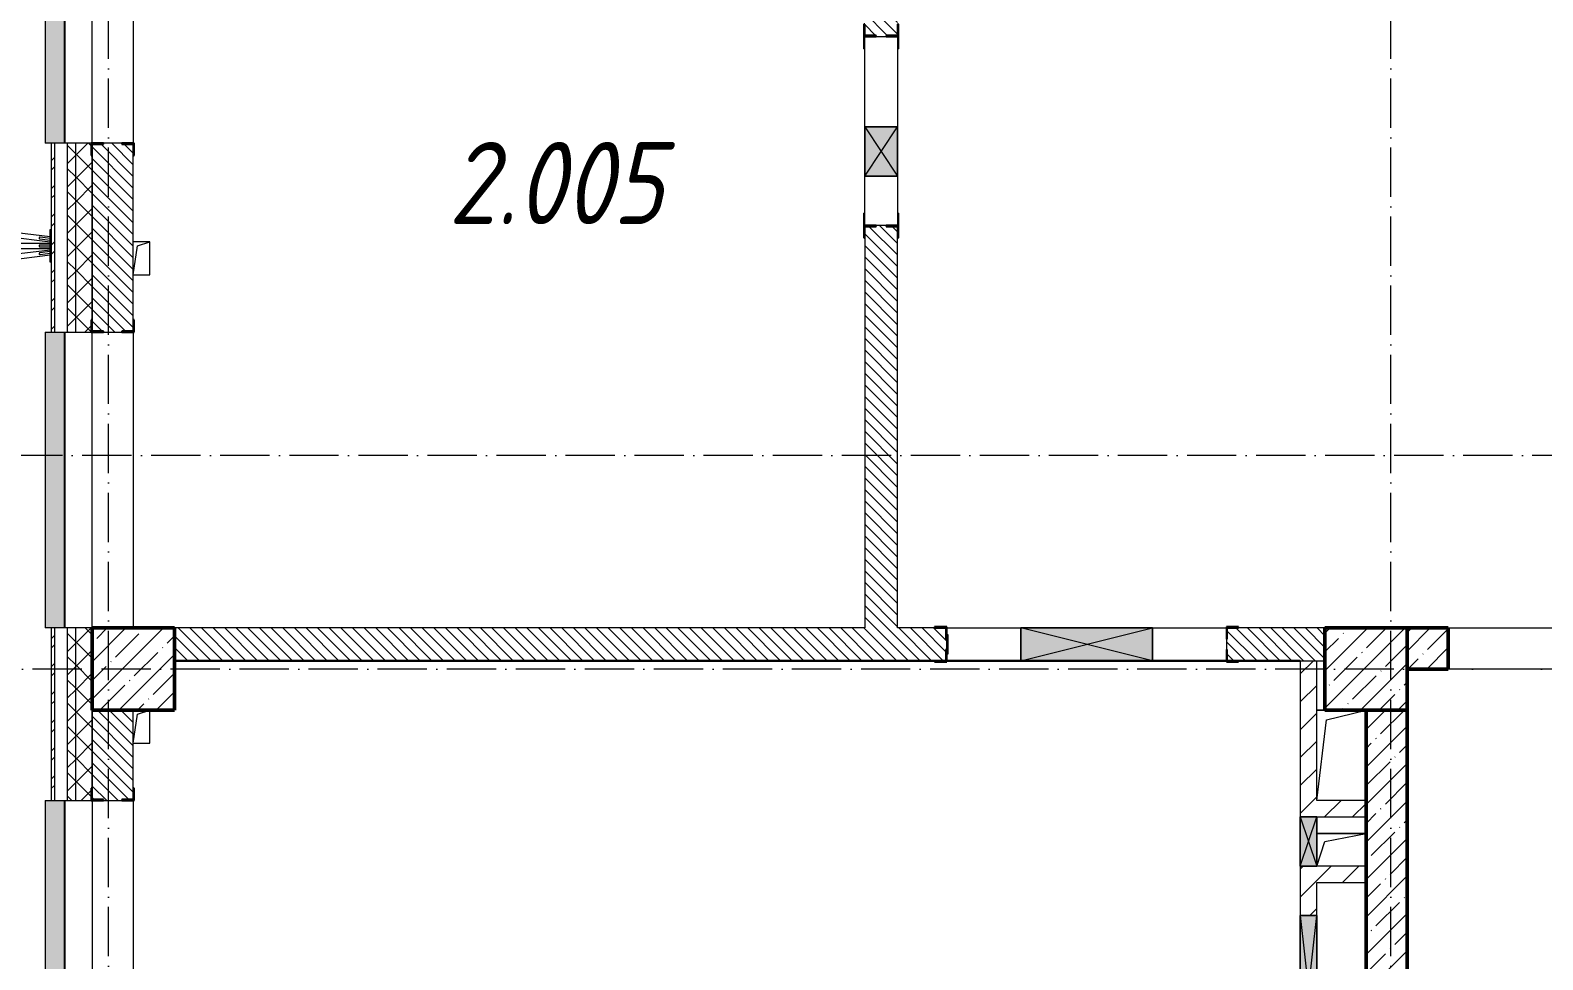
# Model space of a CAD drawing. Header units: millimetres. Extents: x -213536 to 1564669, y -45299 to 942238.
# Drawn here: x -18419 to -9217, y 519028 to 524684 of the extents above; entities that cross this region are included whole.
import ezdxf

# ---------------------------------------------------------------- set-up
doc = ezdxf.new("R2010")
doc.units = ezdxf.units.MM
doc.linetypes.add('50_200_ШТРИХ_1Т_ш5_п1_п1_', pattern=[700, 500, -100, 0, -100])
for name, color, linetype, lineweight in [('2.4) ПГП вычит ЖБбалки 0.4 м -', 24, 'Continuous', 30), ('3.1) ЖБ окна 1.2 м', 102, 'Continuous', 30), ('A-DETL-GENF-OTLN', 7, 'Continuous', 9), ('A-FLOR-____-OTLN', 7, 'Continuous', 9), ('A-GENM-____-MCUT', 7, 'Continuous', 25), ('A-GENM-____-OTLN', 7, 'Continuous', 9), ('A-GENM-____-OTLN-1', 7, 'Continuous', 25), ('A-GLAZ-____-OTLN', 7, 'Continuous', 9), ('A-WALL-____-MCUT', 7, 'Continuous', 13), ('A-WALL-____-MCUT-1', 7, 'Continuous', 9), ('A-WALL-____-MCUT-2', 7, 'Continuous', 50), ('A-WALL-____-OTLN', 7, 'Continuous', 9), ('A-WALL-____-PATT-1', 7, 'Continuous', 9), ('A-WALL-FNSH-MCUT-1', 7, 'Continuous', 9), ('I-WALL-____-OTLN', 7, 'Continuous', 9), ('S-COLS-____-MCUT', 7, 'Continuous', 50), ('S-COLS-____-OTLN', 7, 'Continuous', 9), ('S-GRID-____-OTLN-1', 7, '50_200_ШТРИХ_1Т_ш5_п1_п1_', 9), ('Марки помещений', 7, 'Continuous', 9)]:
    doc.layers.add(name, color=color, linetype=linetype, lineweight=lineweight)
doc.layers.add('A-GLAZ-____-OTLN-1', color=7, linetype='Continuous', lineweight=9, true_color=0xc0c0c0)
doc.styles.add('ISOCPEUR_I_2', font='isocpeui.ttf', dxfattribs={"width": 0.85, "height": 2.3})
pattern_1 = [(135, (-15591.663, 459015.94), (-35.35534, -35.35534), [])]
pattern_2 = [(45, (-15591.66, 459015.94), (-114.04925, 114.04925), []), (45, (-15477.61, 459015.94), (-114.04925, 114.04925), [201.612, -40.322, 3.353, -36.97])]
pattern_3 = [(45, (-15591.66, 459015.94), (-84.85281, 84.85281), [])]
pattern_4 = [(45, (-15591.66, 459015.94), (-70.71068, 70.71068), []), (135, (-15591.66, 459015.94), (-70.71068, -70.71068), [])]

# ---------------------------------------------------------------- blocks, each defined once
blk = doc.blocks.new('BSC_Колонна _Прямоугольная - 500х500-V24-АР1_План отверстий 2 этажа в осях 1-64_Ю-ЯЯ')
at = {"layer": 'S-COLS-____-OTLN'}
h = blk.add_hatch(dxfattribs=at)
h.set_pattern_fill('FP_33', color=256, style=0, pattern_type=2)
h.set_pattern_definition([(45, (2200, -61781.04), (-114.04925, 114.04925), []), (45, (2314.05, -61781.04), (-114.04925, 114.04925), [201.613, -40.323, 3.353, -36.97])])
h.paths.add_polyline_path([(-250, -250), (250, -250), (250, 250), (-250, 250)], flags=0)
at = {"layer": 'S-COLS-____-MCUT'}
for p, q in [((250, 250), (-250, 250)), ((-250, 250), (-250, -250)), ((250, -250), (250, 250)), ((-250, -250), (250, -250))]:
    blk.add_line(p, q, dxfattribs=at)
blk = doc.blocks.new('BSC_Колонна _Прямоугольная - 500х500-V28-АР1_План отверстий 2 этажа в осях 1-64_Ю-ЯЯ')
at = {"layer": 'S-COLS-____-OTLN'}
h = blk.add_hatch(dxfattribs=at)
h.set_pattern_fill('FP_37', color=256, style=0, pattern_type=2)
h.set_pattern_definition([(45, (-5300, -61781.04), (-114.04925, 114.04925), []), (45, (-5185.95, -61781.04), (-114.04925, 114.04925), [201.613, -40.323, 3.353, -36.97])])
h.paths.add_polyline_path([(-250, -250), (250, -250), (250, 250), (-250, 250)], flags=0)
at = {"layer": 'S-COLS-____-MCUT'}
for p, q in [((250, 250), (-250, 250)), ((-250, 250), (-250, -250)), ((250, -250), (250, 250)), ((-250, -250), (250, -250))]:
    blk.add_line(p, q, dxfattribs=at)
blk = doc.blocks.new('Фахверк_СКБ_Уголок - 250_2700-27497298-АР1_План отверстий 2 этажа в осях 1-64_Ю-ЯЯ')
at = {"layer": 'A-GENM-____-MCUT'}
for p, q in [((200, 181), (125, 181)), ((125, 181), (125, 106)), ((125, 106), (131, 106)), ((131, 106), (131, 175)), ((131, 175), (200, 175)), ((200, 175), (200, 181)), ((131, -6), (125, -6)), ((125, -6), (125, -81)), ((125, -81), (200, -81)), ((131, -75), (131, -6)), ((200, -75), (131, -75)), ((200, -81), (200, -75))]:
    blk.add_line(p, q, dxfattribs=at)
blk = doc.blocks.new('154_Стойка_СКБ_Уголок - СМ-2180_200-28268025-АР1_План отверстий 2 этажа в осях 1-64_Ю-ЯЯ')
at = {"layer": 'A-GENM-____-MCUT'}
for p, q in [((125, 156), (125, 81)), ((200, 156), (125, 156)), ((131, 81), (131, 150)), ((131, 150), (200, 150)), ((200, 150), (200, 156)), ((125, 81), (131, 81)), ((131, 19), (125, 19)), ((125, 19), (125, -56)), ((131, -50), (131, 19)), ((125, -56), (200, -56)), ((200, -50), (131, -50)), ((200, -56), (200, -50))]:
    blk.add_line(p, q, dxfattribs=at)
blk = doc.blocks.new('Стойка_Влож_Уголок_Опорный - Уголок-28213941-АР1_План отверстий 2 этажа в осях 1-64_Ю-ЯЯ')
at = {"layer": 'A-GENM-____-OTLN'}
for p, q in [((-212, -6), (-212, 0)), ((0, 0), (0, -6)), ((-212, -75), (-212, -6)), ((-212, -6), (-206, -6)), ((-212, -75), (-206, -75)), ((-6, -6), (0, -6)), ((-6, -75), (0, -75)), ((0, -6), (0, -75))]:
    blk.add_line(p, q, dxfattribs=at)
blk = doc.blocks.new('Фахверк_СКБ_Уголок - 200_3550-28267367-АР1_План отверстий 2 этажа в осях 1-64_Ю-ЯЯ')
at = {"layer": 'A-GENM-____-MCUT'}
for p, q in [((200, 156), (125, 156)), ((125, 156), (125, 81)), ((131, 81), (131, 150)), ((131, 150), (200, 150)), ((200, 150), (200, 156)), ((125, 81), (131, 81)), ((131, 19), (125, 19)), ((125, 19), (125, -56)), ((131, -50), (131, 19)), ((125, -56), (200, -56)), ((200, -50), (131, -50)), ((200, -56), (200, -50))]:
    blk.add_line(p, q, dxfattribs=at)
blk = doc.blocks.new('154_Стойка_СКБ_Уголок - СМ-2480_200-28346303-АР1_План отверстий 2 этажа в осях 1-64_Ю-ЯЯ')
at = {"layer": 'A-GENM-____-MCUT'}
for p, q in [((125, 156), (125, 81)), ((200, 156), (125, 156)), ((131, 81), (131, 150)), ((131, 150), (200, 150)), ((200, 150), (200, 156)), ((125, 81), (131, 81)), ((131, 19), (125, 19)), ((125, 19), (125, -56)), ((131, -50), (131, 19)), ((125, -56), (200, -56)), ((200, -50), (131, -50)), ((200, -56), (200, -50))]:
    blk.add_line(p, q, dxfattribs=at)
blk = doc.blocks.new('Стойка_Влож_Полоса боковая - Полоса-V150-АР1_План отверстий 2 этажа в осях 1-64_Ю-ЯЯ')
at = {"layer": 'A-GENM-____-OTLN'}
for p, q in [((-5, 60), (0, 60)), ((-5, -60), (-5, 60)), ((0, 31), (0, -31)), ((0, -60), (-5, -60))]:
    blk.add_line(p, q, dxfattribs=at)
blk = doc.blocks.new('AR_Отверстие прямоугольное _в плите_ - AR_Отверстие прямоугольное _в плите_-V165-АР1_План отверстий 2 этажа в осях 1-64_Ю-ЯЯ')
at = {"layer": 'A-GENM-____-OTLN'}
for p, q in [((50, 100), (-50, 100)), ((-25, 75), (50, 100)), ((50, -100), (50, 100)), ((-50, -100), (-25, 75)), ((-50, -100), (50, -100))]:
    blk.add_line(p, q, dxfattribs=at)
blk = doc.blocks.new('AR_Отверстие прямоугольное _в плите_ - AR_Отверстие прямоугольное _в плите_-V188-АР1_План отверстий 2 этажа в осях 1-64_Ю-ЯЯ')
at = {"layer": 'A-GENM-____-OTLN'}
for p, q in [((150, 100), (-150, 100)), ((-100, 50), (150, 100)), ((-150, -100), (-100, 50))]:
    blk.add_line(p, q, dxfattribs=at)
blk = doc.blocks.new('AR_Отверстие прямоугольное _в плите_ - AR_Отверстие прямоугольное _в плите_-30552638-АР1_План отверстий 2 этажа в осях 1-64_Ю-ЯЯ')
at = {"layer": 'A-GENM-____-OTLN'}
for p, q in [((-100, 275), (-150, 275)), ((-150, -275), (-90, 215)), ((-90, 215), (150, 275))]:
    blk.add_line(p, q, dxfattribs=at)
blk = doc.blocks.new('Отлив_СКБ - Отлив витража_120_НВФ-31885689-АР1_План отверстий 2 этажа в осях 1-64_Ю-ЯЯ')
at = {"layer": 'A-GLAZ-____-OTLN-1'}
for points in [[(1800, 2), (1800, 120), (0, 120), (0, 2), (737.3, 2)], [(1800, 0), (1800, 2), (0, 2), (0, 0), (737.3, 0)]]:
    blk.add_hatch(color=256, dxfattribs=at).paths.add_polyline_path(points, flags=0)
at = {"layer": 'A-GLAZ-____-OTLN'}
for p, q in [((0, 83), (0, 120)), ((1800, 120), (0, 120)), ((1800, 120), (1800, 83)), ((0, 2), (1800, 2)), ((1800, 0), (0, 0))]:
    blk.add_line(p, q, dxfattribs=at)
blk = doc.blocks.new('Указатель_Флаги_По грани - Указатель_Флаги_По грани-31763482-АР1_План отверстий 2 этажа в осях 1-64_Ю-ЯЯ')
at = {"layer": 'A-GENM-____-OTLN'}
for p, q in [((-2705, 64411.2), (-2959.5, 64442.4)), ((-2705, 64257), (-2705, 64455)), ((-2705, 64455), (-2700, 64455)), ((-2705, 64371.1), (-2963.2, 64371)), ((-2963.2, 64341), (-2705, 64341.1)), ((-2963.1, 64412.6), (-2705, 64380.9)), ((-2705, 64331.2), (-2963.1, 64299.5)), ((-2768.8, 64398.8), (-2705, 64391)), ((-2705, 64361.1), (-2768.6, 64361)), ((-2768.6, 64351), (-2705, 64351.1)), ((-2705, 64401.1), (-2767.5, 64408.8)), ((-2959.5, 64269.7), (-2705, 64300.9)), ((-2705, 64321.1), (-2768.8, 64313.3)), ((-2767.5, 64303.3), (-2705, 64311)), ((-2700, 64257), (-2705, 64257))]:
    blk.add_line(p, q, dxfattribs=at)
for centre, major_axis, start_param, end_param in [((-2961.3, 64427.5), (1.8, 14.9), 1.570796, 4.712389), ((-2961.3, 64427.5), (1.8, 14.9), 4.712389, 7.853982), ((-2963.2, 64356), (0, 15), 4.712389, 7.853982), ((-2963.2, 64356), (0, 15), 1.570796, 4.712389), ((-2961.3, 64284.6), (-1.8, 14.9), 4.712389, 7.853982), ((-2961.3, 64284.6), (-1.8, 14.9), 1.570796, 4.712389)]:
    blk.add_ellipse(centre, major_axis=major_axis, ratio=0.422618, start_param=start_param, end_param=end_param, dxfattribs=at)
for points, knots in [([(-2769.1, 64361), (-2769.3, 64361), (-2769.6, 64361), (-2770, 64360.9), (-2770.4, 64360.7), (-2770.9, 64360.5), (-2771.5, 64360.1), (-2772.3, 64359.3), (-2773, 64358), (-2773.2, 64356.7), (-2773.2, 64356)], [0.5555556, 0.5555556, 0.5555556, 0.5555556, 0.5833333, 0.6111111, 0.6388889, 0.6666667, 0.7222222, 0.7777778, 0.8888889, 1, 1, 1, 1]), ([(-2773.2, 64356), (-2773.2, 64355.4), (-2773, 64354.1), (-2772.3, 64352.7), (-2771.5, 64351.9), (-2770.8, 64351.5), (-2770.1, 64351.2), (-2769.6, 64351.1), (-2769.3, 64351.1), (-2769.1, 64351.1)], [0, 0, 0, 0, 0.1111111, 0.2222222, 0.2777778, 0.3333333, 0.3888889, 0.4166667, 0.4444444, 0.4444444, 0.4444444, 0.4444444]), ([(-2772.7, 64404.4), (-2772.8, 64403.7), (-2772.7, 64402.4), (-2772.2, 64401), (-2771.5, 64400.1), (-2770.8, 64399.5), (-2770.2, 64399.2), (-2769.7, 64399), (-2769.4, 64398.9), (-2769.3, 64398.9)], [0, 0, 0, 0, 0.1111111, 0.2222222, 0.2777778, 0.3333333, 0.3888889, 0.4166667, 0.4444444, 0.4444444, 0.4444444, 0.4444444]), ([(-2768, 64408.8), (-2768.2, 64408.8), (-2768.5, 64408.8), (-2769.1, 64408.7), (-2769.7, 64408.6), (-2770.5, 64408.2), (-2771.4, 64407.5), (-2772.3, 64406.3), (-2772.6, 64405), (-2772.7, 64404.4)], [0.5555556, 0.5555556, 0.5555556, 0.5555556, 0.5833333, 0.6111111, 0.6666667, 0.7222222, 0.7777778, 0.8888889, 1, 1, 1, 1]), ([(-2769.3, 64313.2), (-2769.4, 64313.1), (-2769.7, 64313.1), (-2770.2, 64312.9), (-2770.8, 64312.6), (-2771.5, 64312), (-2772.2, 64311.1), (-2772.7, 64309.7), (-2772.8, 64308.4), (-2772.7, 64307.7)], [0.5555556, 0.5555556, 0.5555556, 0.5555556, 0.5833333, 0.6111111, 0.6666667, 0.7222222, 0.7777778, 0.8888889, 1, 1, 1, 1]), ([(-2772.7, 64307.7), (-2772.6, 64307.1), (-2772.3, 64305.8), (-2771.4, 64304.6), (-2770.5, 64303.9), (-2769.7, 64303.5), (-2769.1, 64303.3), (-2768.5, 64303.3), (-2768.2, 64303.3), (-2768, 64303.3)], [0, 0, 0, 0, 0.1111111, 0.2222222, 0.2777778, 0.3333333, 0.3888889, 0.4166667, 0.4444444, 0.4444444, 0.4444444, 0.4444444])]:
    blk.add_open_spline(points, degree=3, knots=knots, dxfattribs=at)
blk = doc.blocks.new('AR_Отверстие прямоугольное _в стене_ - AR_Отверстие прямоугольное _в стене__ОВ-36801996-АР1_План отверстий 2 этажа в осях 1-64_Ю-ЯЯ')
at = {"layer": 'A-GLAZ-____-OTLN'}
blk.add_hatch(color=256, dxfattribs=at).paths.add_polyline_path([(-450, -50), (450, -50), (450, 50), (-450, 50)], flags=0)
at = {"layer": 'A-DETL-GENF-OTLN'}
for p, q in [((-450, -50), (-450, 50)), ((-450, 50), (450, 50)), ((450, 50), (-450, -50)), ((-450, 50), (450, -50)), ((450, 50), (-450, 50)), ((-450, 50), (-450, -50)), ((450, 50), (450, -50)), ((450, -50), (450, 50)), ((450, -50), (-450, -50)), ((-450, -50), (450, -50))]:
    blk.add_line(p, q, dxfattribs=at)
blk = doc.blocks.new('AR_Отверстие прямоугольное _в стене__БезПР - AR_Отверстие прямоугольное _в стене__БезПР-36428461-АР1_План отверстий 2 этажа в осях 1-64_Ю-ЯЯ')
at = {"layer": 'A-GLAZ-____-OTLN'}
blk.add_hatch(color=256, dxfattribs=at).paths.add_polyline_path([(-150, -50), (150, -50), (150, 50), (-150, 50)], flags=0)
at = {"layer": 'A-DETL-GENF-OTLN'}
for p, q in [((-150, -50), (-150, 50)), ((-150, 50), (150, 50)), ((150, 50), (-150, -50)), ((-150, 50), (150, -50)), ((150, 50), (-150, 50)), ((-150, 50), (-150, -50)), ((150, 50), (150, -50)), ((150, -50), (150, 50)), ((150, -50), (-150, -50)), ((-150, -50), (150, -50))]:
    blk.add_line(p, q, dxfattribs=at)
blk = doc.blocks.new('AR_Отверстие прямоугольное _в стене__БезПР - AR_Отверстие прямоугольное _в стене__БезПР-36427769-АР1_План отверстий 2 этажа в осях 1-64_Ю-ЯЯ')
at = {"layer": 'A-GLAZ-____-OTLN'}
blk.add_hatch(color=256, dxfattribs=at).paths.add_polyline_path([(-150, -100), (150, -100), (150, 100), (-150, 100)], flags=0)
at = {"layer": 'A-DETL-GENF-OTLN'}
for p, q in [((-150, -100), (-150, 100)), ((-150, 100), (150, 100)), ((150, 100), (-150, -100)), ((-150, 100), (150, -100)), ((150, 100), (-150, 100)), ((-150, 100), (-150, -100)), ((150, 100), (150, -100)), ((150, -100), (150, 100)), ((150, -100), (-150, -100)), ((-150, -100), (150, -100))]:
    blk.add_line(p, q, dxfattribs=at)
at = {"layer": 'A-GLAZ-____-OTLN'}
blk.add_line((150, 100), (-150, 100), dxfattribs=at)
blk = doc.blocks.new('AR_Отверстие прямоугольное _в стене_ - AR_Отверстие прямоугольное _в стене__ОВ-36799175-АР1_План отверстий 2 этажа в осях 1-64_Ю-ЯЯ')
at = {"layer": 'A-GLAZ-____-OTLN'}
blk.add_hatch(color=256, dxfattribs=at).paths.add_polyline_path([(-400, 100), (-400, -100), (400, -100), (400, 100), (80.2, 100)], flags=0)
at = {"layer": 'A-DETL-GENF-OTLN'}
for p, q in [((-400, -100), (-400, 100)), ((-400, 100), (400, 100)), ((400, 100), (-400, -100)), ((-400, 100), (400, -100)), ((400, 100), (-400, 100)), ((-400, 100), (-400, -100)), ((400, 100), (400, -100)), ((400, -100), (400, 100)), ((400, -100), (-400, -100)), ((-400, -100), (400, -100))]:
    blk.add_line(p, q, dxfattribs=at)
blk = doc.blocks.new('2этаж')
at = {"layer": 'S-GRID-____-OTLN-1', "color": 251, "ltscale": 0.6, "true_color": 0x636466}
for p, q in [((-17941.7, 511907.5), (-17941.7, 549908.8)), ((-10141.7, 511907.5), (-10141.7, 549908.8)), ((88482.7, 522097), (-20260.4, 522097)), ((-4662.3, 520797), (-20260.4, 520797))]:
    blk.add_line(p, q, dxfattribs=at)

msp = doc.modelspace()

# ---------------------------------------------------------------- hatches: boundary and pattern name
at = {"layer": 'A-WALL-____-PATT-1'}
h = msp.add_hatch(dxfattribs=at)
h.set_pattern_fill('FP_3', color=256, style=0, pattern_type=2)
h.set_pattern_definition([(45, (-15591.66, 459015.94), (-85.53659, 85.53659), []), (45, (-15534.64, 459015.94), (-85.53659, 85.53659), [])])
h.paths.add_polyline_path([(-18291.7, 513947), (-18271.7, 513947), (-18271.7, 515197), (-18291.7, 515197), (-18291.7, 514626.1)], flags=0)
h.paths.add_polyline_path([(-18271.7, 516997), (-18271.7, 518197), (-18291.7, 518197), (-18291.7, 516997)], flags=0)
h.paths.add_polyline_path([(-18271.7, 519997), (-18271.7, 521047), (-18291.7, 521047), (-18291.7, 519997)], flags=0)
h.paths.add_polyline_path([(-18271.7, 522847), (-18271.7, 523997), (-18291.7, 523997), (-18291.7, 522847)], flags=0)
h.paths.add_polyline_path([(-18271.7, 525797), (-18271.7, 526867), (-18291.7, 526867), (-18291.7, 525797)], flags=0)
h = msp.add_hatch(dxfattribs=at)
h.set_pattern_fill('FP_1', color=256, style=0, pattern_type=2)
h.set_pattern_definition(pattern_4)
h.paths.add_polyline_path([(-18191.7, 514047), (-18141.7, 514047), (-18141.7, 515197), (-18191.7, 515197), (-18191.7, 514626.1)], flags=0)
h.paths.add_polyline_path([(-18191.7, 516997), (-18141.7, 516997), (-18141.7, 518197), (-18191.7, 518197), (-18191.7, 517854.9)], flags=0)
h.paths.add_polyline_path([(-18191.7, 519997), (-18141.7, 519997), (-18141.7, 521047), (-18191.7, 521047)], flags=0)
h.paths.add_polyline_path([(-18141.7, 522847), (-18141.7, 523997), (-18191.7, 523997), (-18191.7, 522847)], flags=0)
h.paths.add_polyline_path([(-18191.7, 525797), (-18141.7, 525797), (-18141.7, 526697), (-18191.7, 526697), (-18191.7, 525927)], flags=0)
h = msp.add_hatch(dxfattribs=at)
h.set_pattern_fill('FP_1', color=256, style=0, pattern_type=2)
h.set_pattern_definition(pattern_4)
h.paths.add_polyline_path([(-18141.7, 514097), (-18041.7, 514097), (-18041.7, 515122), (-18047.7, 515122), (-18047.7, 515197), (-18141.7, 515197), (-18141.7, 514626.1)], flags=0)
h.paths.add_polyline_path([(-18041.7, 517697), (-18041.7, 518197), (-18141.7, 518197), (-18141.7, 517697)], flags=0)
h.paths.add_polyline_path([(-18047.7, 516997), (-18047.7, 517072), (-18041.7, 517072), (-18041.7, 517697), (-18141.7, 517697), (-18141.7, 516997)], flags=0)
h.paths.add_polyline_path([(-18047.7, 519997), (-18047.7, 520072), (-18041.7, 520072), (-18041.7, 521047), (-18141.7, 521047), (-18141.7, 519997)], flags=0)
h.paths.add_polyline_path([(-18047.7, 522847), (-18047.7, 522922), (-18041.7, 522922), (-18041.7, 523922), (-18047.7, 523922), (-18047.7, 523997), (-18141.7, 523997), (-18141.7, 522847)], flags=0)
h.paths.add_polyline_path([(-18141.7, 525797), (-18047.7, 525797), (-18047.7, 525872), (-18041.7, 525872), (-18041.7, 526697), (-18141.7, 526697), (-18141.7, 525927)], flags=0)
h = msp.add_hatch(dxfattribs=at)
h.set_pattern_fill('FP_6', color=256, style=0, pattern_type=2)
h.set_pattern_definition(pattern_1)
h.paths.add_polyline_path([(-13141.7, 521047), (-13141.7, 523491), (-13210.7, 523491), (-13210.7, 523497), (-13272.7, 523497), (-13272.7, 523491), (-13341.7, 523491), (-13341.7, 521047)], flags=0)
h.paths.add_polyline_path([(-13210.7, 524647), (-13210.7, 524653), (-13141.7, 524653), (-13141.7, 526447), (-13341.7, 526447), (-13341.7, 524653), (-13272.7, 524653), (-13272.7, 524647)], flags=0)
h = msp.add_hatch(dxfattribs=at)
h.set_pattern_fill('FP_6', color=256, style=0, pattern_type=2)
h.set_pattern_definition(pattern_1)
h.paths.add_polyline_path([(-17972.7, 522847), (-17860.7, 522847), (-17860.7, 522853), (-17791.7, 522853), (-17791.7, 523991), (-17860.7, 523991), (-17860.7, 523997), (-17972.7, 523997), (-17972.7, 523991), (-18041.7, 523991), (-18041.7, 522853), (-17972.7, 522853)], flags=0)
h.paths.add_polyline_path([(-17860.7, 525797), (-17860.7, 525803), (-17791.7, 525803), (-17791.7, 526197), (-18041.7, 526197), (-18041.7, 525803), (-17972.7, 525803), (-17972.7, 525797)], flags=0)
h = msp.add_hatch(dxfattribs=at)
h.set_pattern_fill('FP_6', color=256, style=0, pattern_type=2)
h.set_pattern_definition(pattern_1)
h.paths.add_polyline_path([(-11135.7, 520847), (-10541.7, 520847), (-10541.7, 521047), (-11135.7, 521047), (-11135.7, 520978), (-11141.7, 520978), (-11141.7, 520916), (-11135.7, 520916)], flags=0)
h.paths.add_polyline_path([(-12847.7, 520847), (-12847.7, 520916), (-12841.7, 520916), (-12841.7, 520978), (-12847.7, 520978), (-12847.7, 521047), (-17541.7, 521047), (-17541.7, 520847), (-12916.7, 520847)], flags=0)
h = msp.add_hatch(dxfattribs=at)
h.set_pattern_fill('FP_13', color=256, style=0, pattern_type=2)
h.set_pattern_definition(pattern_2)
h.paths.add_polyline_path([(-7991.7, 520797), (-7991.7, 521047), (-8191.7, 521047), (-8191.7, 520797)], flags=0)
h.paths.add_polyline_path([(-10041.7, 520797), (-9791.7, 520797), (-9791.7, 521047), (-10041.7, 521047)], flags=0)
h = msp.add_hatch(dxfattribs=at)
h.set_pattern_fill('FP_4', color=256, style=0, pattern_type=2)
h.set_pattern_definition(pattern_3)
h.paths.add_polyline_path([(-10591.7, 518197), (-10591.7, 518397), (-10691.7, 518397), (-10691.7, 518197)], flags=0)
h.paths.add_polyline_path([(-10591.7, 519297), (-10591.7, 519597), (-10691.7, 519597), (-10691.7, 519297), (-10607, 519297)], flags=0)
h.paths.add_polyline_path([(-10591.7, 519897), (-10591.7, 520847), (-10691.7, 520847), (-10691.7, 519897), (-10615.7, 519897)], flags=0)
h = msp.add_hatch(dxfattribs=at)
h.set_pattern_fill('FP_6', color=256, style=0, pattern_type=2)
h.set_pattern_definition(pattern_1)
h.paths.add_polyline_path([(-17860.7, 519997), (-17860.7, 520003), (-17791.7, 520003), (-17791.7, 520547), (-18041.7, 520547), (-18041.7, 520003), (-17972.7, 520003), (-17972.7, 519997)], flags=0)
h = msp.add_hatch(dxfattribs=at)
h.set_pattern_fill('FP_13', color=256, style=0, pattern_type=2)
h.set_pattern_definition(pattern_2)
h.paths.add_polyline_path([(-10041.7, 518197), (-10041.7, 520547), (-10291.7, 520547), (-10291.7, 518197)], flags=0)
h = msp.add_hatch(dxfattribs=at)
h.set_pattern_fill('FP_4', color=256, style=0, pattern_type=2)
h.set_pattern_definition(pattern_3)
h.paths.add_polyline_path([(-10291.7, 519897), (-10291.7, 519997), (-10591.7, 519997), (-10591.7, 519897), (-10304.3, 519897)], flags=0)
h = msp.add_hatch(dxfattribs=at)
h.set_pattern_fill('FP_4', color=256, style=0, pattern_type=2)
h.set_pattern_definition(pattern_3)
h.paths.add_polyline_path([(-10291.7, 519497), (-10291.7, 519597), (-10591.7, 519597), (-10591.7, 519497), (-10304.3, 519497)], flags=0)

# ---------------------------------------------------------------- linework, layer by layer
at = {"layer": '2.4) ПГП вычит ЖБбалки 0.4 м -'}
msp.add_lwpolyline([(-17541.7, 520847), (-10691.7, 520847)], dxfattribs=at)
at = {"layer": 'A-FLOR-____-OTLN'}
for p, q in [((-10591.7, 520547), (-10541.7, 520547)), ((-10591.7, 519797), (-10291.7, 519797))]:
    msp.add_line(p, q, dxfattribs=at)
at = {"layer": 'A-WALL-____-MCUT'}
for p, q in [((-13272.7, 524647), (-13210.7, 524647)), ((-18047.7, 523997), (-18271.7, 523997)), ((-18271.7, 523997), (-18271.7, 522847)), ((-17860.7, 523997), (-17972.7, 523997)), ((-17791.7, 522922), (-17791.7, 523922)), ((-13341.7, 523422), (-13341.7, 521047)), ((-13210.7, 523497), (-13272.7, 523497)), ((-13141.7, 521047), (-13141.7, 523422)), ((-18271.7, 522847), (-18047.7, 522847)), ((-17972.7, 522847), (-17860.7, 522847)), ((-18041.7, 521047), (-18271.7, 521047)), ((-18271.7, 521047), (-18271.7, 519997)), ((-13341.7, 521047), (-17541.7, 521047)), ((-12916.7, 521047), (-13141.7, 521047)), ((-10541.7, 521047), (-11066.7, 521047)), ((-11141.7, 520978), (-11141.7, 520916)), ((-17541.7, 520847), (-12916.7, 520847)), ((-11066.7, 520847), (-10541.7, 520847)), ((-17791.7, 520072), (-17791.7, 520547)), ((-18271.7, 519997), (-18047.7, 519997)), ((-17972.7, 519997), (-17860.7, 519997))]:
    msp.add_line(p, q, dxfattribs=at)
at = {"layer": 'A-WALL-____-MCUT-1'}
for p, q in [((-18191.7, 522847), (-18191.7, 523997)), ((-18141.7, 522847), (-18141.7, 523997)), ((-18041.7, 523922), (-18041.7, 522922)), ((-18041.7, 522922), (-18041.7, 523922)), ((-18191.7, 519997), (-18191.7, 521047)), ((-18141.7, 519997), (-18141.7, 521047)), ((-18041.7, 520547), (-18041.7, 520072)), ((-18041.7, 520072), (-18041.7, 520547))]:
    msp.add_line(p, q, dxfattribs=at)
at = {"layer": 'A-WALL-____-MCUT-2'}
for p, q in [((-9791.7, 521047), (-10041.7, 521047)), ((-9791.7, 520797), (-9791.7, 521047)), ((-10041.7, 520797), (-9791.7, 520797)), ((-10291.7, 520547), (-10291.7, 518197)), ((-10041.7, 518197), (-10041.7, 520547))]:
    msp.add_line(p, q, dxfattribs=at)
at = {"layer": 'A-WALL-____-OTLN'}
for p, q in [((-18041.7, 523997), (-18041.7, 525797)), ((-17791.7, 525797), (-17791.7, 523997)), ((-18041.7, 521047), (-18041.7, 522847)), ((-17791.7, 522847), (-17791.7, 521047)), ((-9791.7, 521047), (-8191.7, 521047)), ((-8191.7, 520797), (-9791.7, 520797)), ((-18041.7, 519997), (-18041.7, 518197)), ((-17791.7, 519997), (-17791.7, 518197))]:
    msp.add_line(p, q, dxfattribs=at)
at = {"layer": 'A-WALL-FNSH-MCUT-1'}
for p, q in [((-18291.7, 523997), (-18291.7, 522847)), ((-18271.7, 523997), (-18291.7, 523997)), ((-18291.7, 522847), (-18271.7, 522847)), ((-18291.7, 521047), (-18291.7, 519997)), ((-18271.7, 521047), (-18291.7, 521047)), ((-10691.7, 520847), (-10691.7, 519897)), ((-10591.7, 519997), (-10591.7, 520847)), ((-18291.7, 519997), (-18271.7, 519997)), ((-10291.7, 519997), (-10591.7, 519997)), ((-10591.7, 519897), (-10291.7, 519897)), ((-10691.7, 519597), (-10691.7, 519297)), ((-10291.7, 519597), (-10591.7, 519597)), ((-10591.7, 519297), (-10591.7, 519497)), ((-10591.7, 519497), (-10291.7, 519497))]:
    msp.add_line(p, q, dxfattribs=at)
at = {"layer": 'I-WALL-____-OTLN'}
for p, q in [((-13341.7, 524097), (-13341.7, 524647)), ((-13141.7, 524647), (-13141.7, 524097)), ((-13341.7, 523497), (-13341.7, 523797)), ((-13141.7, 523797), (-13141.7, 523497)), ((-12841.7, 521047), (-12391.7, 521047)), ((-11591.7, 521047), (-11141.7, 521047)), ((-12391.7, 520847), (-12841.7, 520847)), ((-11141.7, 520847), (-11591.7, 520847))]:
    msp.add_line(p, q, dxfattribs=at)

# ---------------------------------------------------------------- block references
at = {"layer": '3.1) ЖБ окна 1.2 м'}
msp.add_blockref('2этаж', (0, 0), dxfattribs=at)
at = {"layer": 'A-GENM-____-OTLN'}
for name, p in [('Стойка_Влож_Уголок_Опорный - Уголок-28213941-АР1_План отверстий 2 этажа в осях 1-64_Ю-ЯЯ', (-13135.7, 524647)), ('Указатель_Флаги_По грани - Указатель_Флаги_По грани-31763482-АР1_План отверстий 2 этажа в осях 1-64_Ю-ЯЯ', (-15591.7, 459015.9)), ('AR_Отверстие прямоугольное _в плите_ - AR_Отверстие прямоугольное _в плите_-V165-АР1_План отверстий 2 этажа в осях 1-64_Ю-ЯЯ', (-17741.7, 523297)), ('AR_Отверстие прямоугольное _в плите_ - AR_Отверстие прямоугольное _в плите_-V165-АР1_План отверстий 2 этажа в осях 1-64_Ю-ЯЯ', (-17741.7, 520446.6)), ('AR_Отверстие прямоугольное _в плите_ - AR_Отверстие прямоугольное _в плите_-30552638-АР1_План отверстий 2 этажа в осях 1-64_Ю-ЯЯ', (-10441.7, 520272)), ('AR_Отверстие прямоугольное _в плите_ - AR_Отверстие прямоугольное _в плите_-V188-АР1_План отверстий 2 этажа в осях 1-64_Ю-ЯЯ', (-10441.7, 519697))]:
    msp.add_blockref(name, p, dxfattribs=at)
at = {"layer": 'A-GENM-____-OTLN', "rotation": 180}
for name, p in [('Стойка_Влож_Уголок_Опорный - Уголок-28213941-АР1_План отверстий 2 этажа в осях 1-64_Ю-ЯЯ', (-13347.7, 523497)), ('Стойка_Влож_Полоса боковая - Полоса-V150-АР1_План отверстий 2 этажа в осях 1-64_Ю-ЯЯ', (-12841.7, 520947))]:
    msp.add_blockref(name, p, dxfattribs=at)
at = {"layer": 'A-GENM-____-OTLN-1'}
for name, p, rotation in [('154_Стойка_СКБ_Уголок - СМ-2180_200-28268025-АР1_План отверстий 2 этажа в осях 1-64_Ю-ЯЯ', (-13191.7, 524522), 89.99999999999991), ('Фахверк_СКБ_Уголок - 250_2700-27497298-АР1_План отверстий 2 этажа в осях 1-64_Ю-ЯЯ', (-17966.7, 524122), 269.9999999999999), ('154_Стойка_СКБ_Уголок - СМ-2180_200-28268025-АР1_План отверстий 2 этажа в осях 1-64_Ю-ЯЯ', (-13291.7, 523622), 269.9999999999999), ('Фахверк_СКБ_Уголок - 250_2700-27497298-АР1_План отверстий 2 этажа в осях 1-64_Ю-ЯЯ', (-17866.7, 522722), 89.99999999999991), ('154_Стойка_СКБ_Уголок - СМ-2480_200-28346303-АР1_План отверстий 2 этажа в осях 1-64_Ю-ЯЯ', (-12716.7, 520997), 180), ('Фахверк_СКБ_Уголок - 250_2700-27497298-АР1_План отверстий 2 этажа в осях 1-64_Ю-ЯЯ', (-17866.7, 519872), 89.99999999999991)]:
    msp.add_blockref(name, p, dxfattribs=dict(at, rotation=rotation))
msp.add_blockref('Фахверк_СКБ_Уголок - 200_3550-28267367-АР1_План отверстий 2 этажа в осях 1-64_Ю-ЯЯ', (-11266.7, 520897), dxfattribs=at)
at = {"layer": 'A-GLAZ-____-OTLN'}
for name, p, rotation in [('Отлив_СКБ - Отлив витража_120_НВФ-31885689-АР1_План отверстий 2 этажа в осях 1-64_Ю-ЯЯ', (-18208.7, 523997), 90), ('AR_Отверстие прямоугольное _в стене__БезПР - AR_Отверстие прямоугольное _в стене__БезПР-36427769-АР1_План отверстий 2 этажа в осях 1-64_Ю-ЯЯ', (-13241.7, 523947), 89.99999999999991), ('Отлив_СКБ - Отлив витража_120_НВФ-31885689-АР1_План отверстий 2 этажа в осях 1-64_Ю-ЯЯ', (-18208.7, 521047), 90), ('AR_Отверстие прямоугольное _в стене_ - AR_Отверстие прямоугольное _в стене__ОВ-36799175-АР1_План отверстий 2 этажа в осях 1-64_Ю-ЯЯ', (-11991.7, 520947), 180), ('Отлив_СКБ - Отлив витража_120_НВФ-31885689-АР1_План отверстий 2 этажа в осях 1-64_Ю-ЯЯ', (-18208.7, 518197), 90), ('AR_Отверстие прямоугольное _в стене__БезПР - AR_Отверстие прямоугольное _в стене__БезПР-36428461-АР1_План отверстий 2 этажа в осях 1-64_Ю-ЯЯ', (-10641.7, 519747), 90.0000000000001), ('AR_Отверстие прямоугольное _в стене_ - AR_Отверстие прямоугольное _в стене__ОВ-36801996-АР1_План отверстий 2 этажа в осях 1-64_Ю-ЯЯ', (-10641.7, 518847), 90.0000000000001)]:
    msp.add_blockref(name, p, dxfattribs=dict(at, rotation=rotation))
at = {"layer": 'S-COLS-____-OTLN'}
for name, p in [('BSC_Колонна _Прямоугольная - 500х500-V24-АР1_План отверстий 2 этажа в осях 1-64_Ю-ЯЯ', (-17791.7, 520797)), ('BSC_Колонна _Прямоугольная - 500х500-V28-АР1_План отверстий 2 этажа в осях 1-64_Ю-ЯЯ', (-10291.7, 520797))]:
    msp.add_blockref(name, p, dxfattribs=at)

# ---------------------------------------------------------------- texts
at = {"layer": 'Марки помещений', "insert": (-15874.5, 524004.6), "char_height": 500, "width": 785.654, "attachment_point": 1, "style": 'ISOCPEUR_I_2'}
msp.add_mtext('2.005', dxfattribs=at)

doc.saveas('drawing.dxf')
